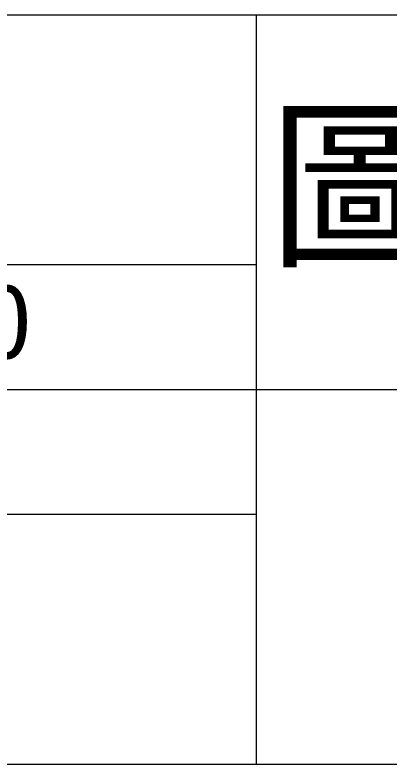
# Model space of a CAD drawing. Header units: millimetres. Extents: x 200 to 5740, y 200 to 4000.
# Drawn here: x 1154.8 to 1354.7, y 204.5 to 604.4 of the extents above; entities that cross this region are included whole.
import ezdxf
from ezdxf.enums import TextEntityAlignment as Align

# ---------------------------------------------------------------- set-up
doc = ezdxf.new("R2010")
doc.units = ezdxf.units.MM
doc.header["$LTSCALE"] = 20
doc.layers.add('圖框層', color=7, linetype='Continuous', lineweight=20)
doc.layers.add('標題 (ISO)', color=7, linetype='Continuous', lineweight=50)
doc.styles.add('STSL_56', font='kaiu.ttf')
doc.styles.add('STSL_59', font='kaiu.ttf')
doc.styles.add('文字型式124', font='kaiu.ttf')
doc.styles.add('文字型式61', font='kaiu.ttf')
doc.styles.add('文字型式65', font='kaiu.ttf')
doc.styles.add('文字型式85', font='kaiu.ttf')
doc.styles.add('文字型式88', font='kaiu.ttf')

# ---------------------------------------------------------------- blocks, each defined once
blk = doc.blocks.new('標題欄框 ISO')
at = {"layer": '圖框層', "color": 7}
for p, q in [((85.948, 35.033), (362.948, 35.033)), ((140.141, 15.036), (140.141, 35.033)), ((85.948, 28.368), (140.141, 28.368)), ((85.948, 25.035), (202.948, 25.035)), ((85.948, 21.702), (140.141, 21.702)), ((85.948, 15.035), (362.948, 15.035))]:
    blk.add_line(p, q, dxfattribs=at)
for s, height, style, p in [('圖名', 3.5995, 'STSL_56', (140.459, 28.68)), ('100<L<150', 1.9997, 'STSL_59', (121.91, 25.864))]:
    blk.add_text(s, height=height, dxfattribs=dict(at, style=style)).set_placement(p)
at = {"layer": '標題 (ISO)'}
for tag, p, height, style in [('描述_001', (104.682, 197.697), 4, '文字型式65'), ('狀態_001', (264.797, 30.13), 3.5, '文字型式85'), ('視圖比例_001', (286.455, 30.171), 3.5, '文字型式85'), ('主題_001', (152.195, 28.703), 3.3, '文字型式124'), ('建立日期_001', (285.992, 24.116), 2.5, '文字型式88'), ('工程師_001', (305.416, 17.03), 3.5, '文字型式85'), ('設計師_001', (345.416, 17.03), 3.5, '文字型式85'), ('標題_001', (216.179, 16.901), 3.5, '文字型式85'), ('零件號碼_001', (251.525, 17.134), 3, '文字型式61')]:
    blk.add_attdef(tag, p, '', height=height, dxfattribs=dict(at, style=style))
at = {"layer": '標題 (ISO)', "style": '文字型式85'}
blk.add_attdef('授權者', text='', height=3.5, dxfattribs=at).set_placement((314.948, 41.033), align=Align.TOP_LEFT)
at = {"layer": '標題 (ISO)', "style": '文字型式61'}
blk.add_attdef('材料', text='', height=3, dxfattribs=at).set_placement((247.448, 31.783), align=Align.MIDDLE_CENTER)

msp = doc.modelspace()

# ---------------------------------------------------------------- block references
at = {"xscale": 20, "yscale": 20, "zscale": 20}
msp.add_blockref('標題欄框 ISO', (-1518.959, -96.219), dxfattribs=at)

doc.saveas('drawing.dxf')
